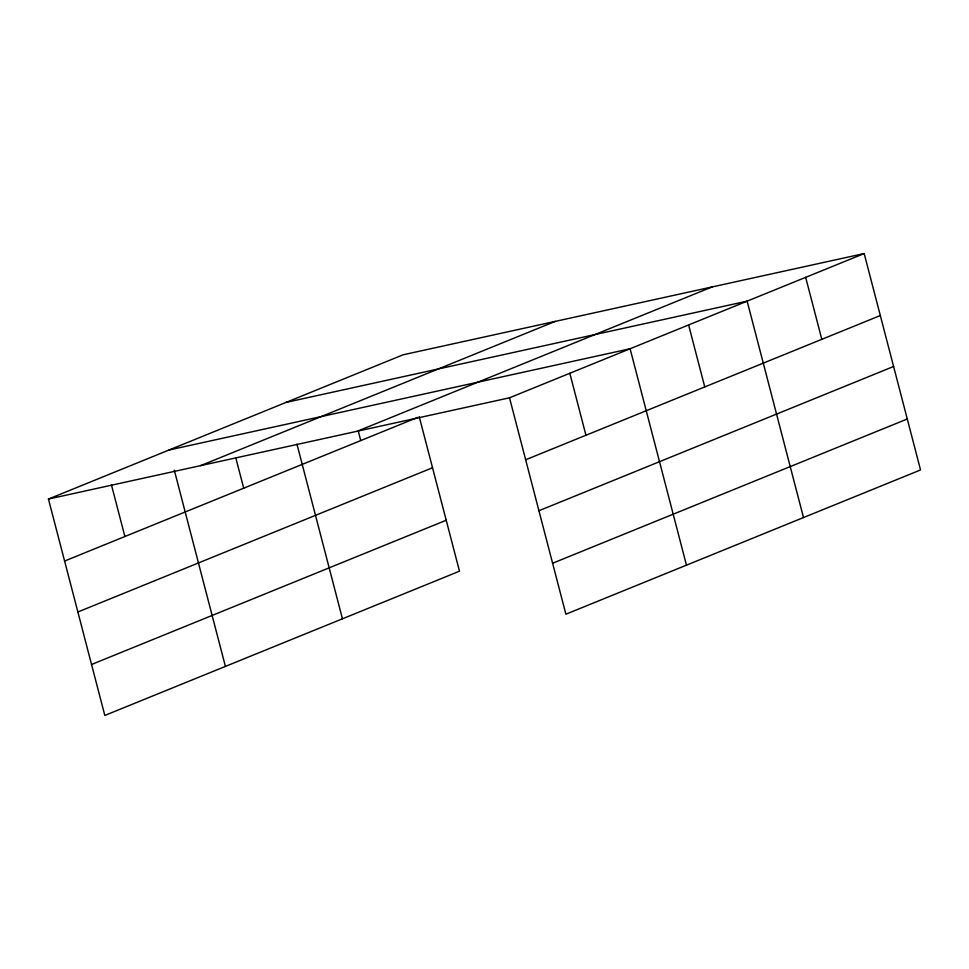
<?xml version="1.0" encoding="UTF-8"?>
<svg xmlns="http://www.w3.org/2000/svg" width="969" height="969" viewBox="0 0 969 969"><rect width="100%" height="100%" fill="white"/><g stroke="black" fill="none" stroke-linecap="round" stroke-linejoin="round"><path stroke-width="1.45" d="M419.262 416.791L459.488 571.201L104.822 715.449L48.45 499.047L403.116 354.799L864.178 253.551L920.55 469.953L565.884 614.201L509.512 397.799L864.178 253.551M200.595 465.641L555.273 321.381M357.355 431.205L712.033 286.957M64.596 561.039L417.869 417.348M77.871 611.996L432.537 467.748M525.658 459.778L880.324 315.531M91.546 664.492L446.212 520.244M538.934 510.736L893.6 366.488M552.609 563.243L907.275 418.996M286.073 402.401L747.135 301.153L803.507 517.555M169.042 450.004L630.104 348.755L686.464 565.157M48.45 499.047L509.512 397.799M805.663 277.352L821.809 339.332M688.62 324.954L704.766 386.934M569.808 373.271L585.954 435.263M358.118 430.502L360.747 440.592M296.962 444.202L342.445 618.803M235.818 457.913L243.703 488.194M174.299 470.183L225.402 666.406M111.374 484.621L124.892 536.511"/></g></svg>
